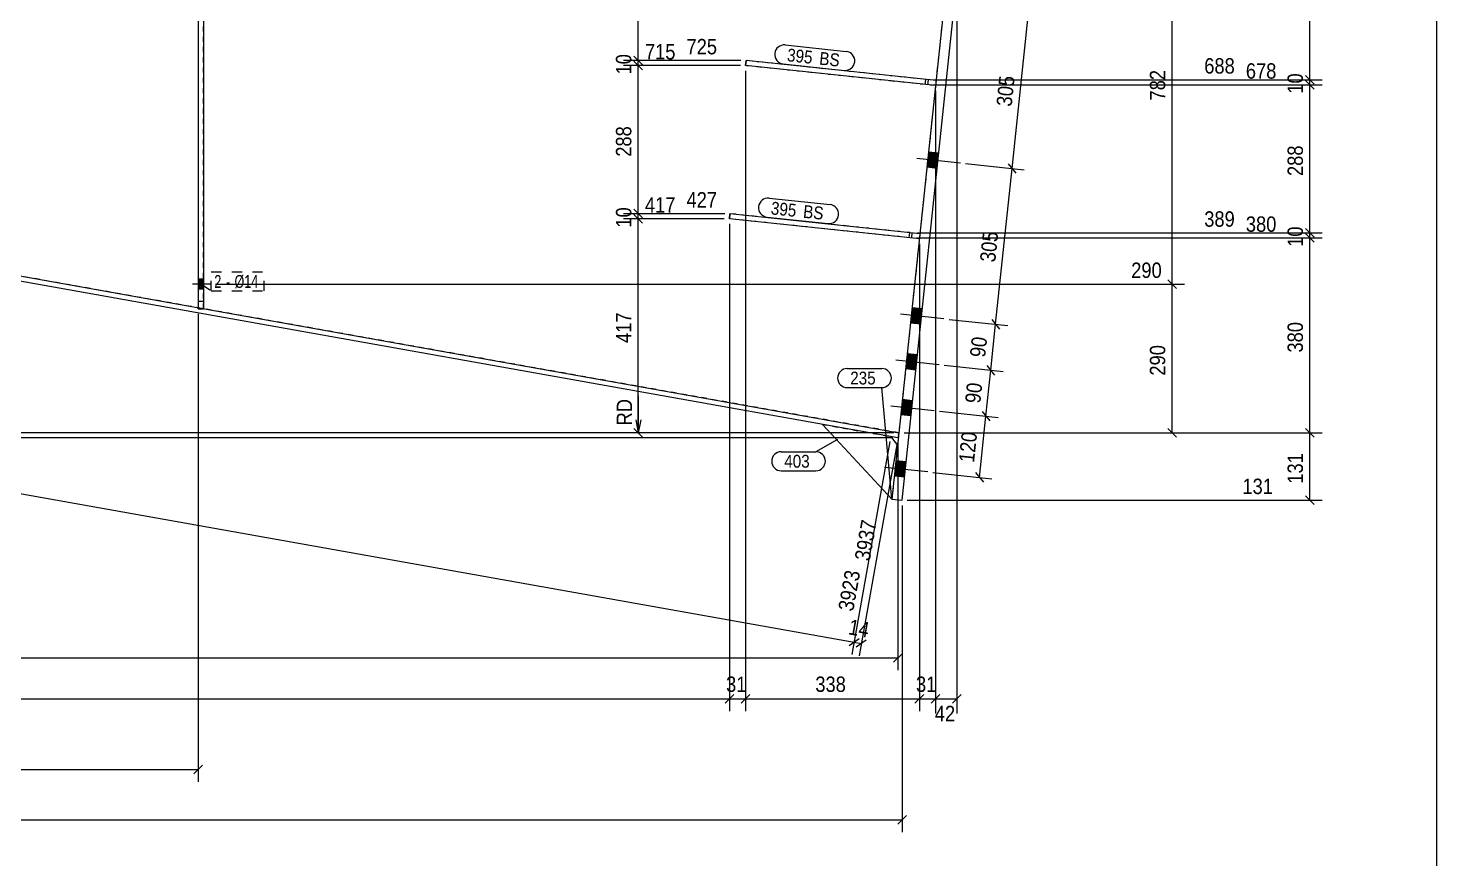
# Model space of a CAD drawing. Header units: millimetres. Extents: x 2 to 1174, y 1 to 825.
# Drawn here: x 899.6 to 1174, y 249.7 to 411.5 of the extents above; entities that cross this region are included whole.
import ezdxf

# ---------------------------------------------------------------- set-up
doc = ezdxf.new("R2010")
doc.units = ezdxf.units.MM
for name, pattern in [('XKITLINE00', [0]), ('XKITLINE01', [4, 1, -1, 1, -1]), ('XKITLINE02', [4, 2, -2])]:
    doc.linetypes.add(name, pattern=pattern)
for name, color, linetype, lineweight in [('Bolt', 3, 'Continuous', 0), ('BoltMark', 7, 'Continuous', 0), ('Dimensions', 7, 'Continuous', 0), ('DrawingSheet', 5, 'Continuous', 0), ('Part', 2, 'Continuous', 0), ('PartMark', 7, 'Continuous', 0)]:
    doc.layers.add(name, color=color, linetype=linetype, lineweight=lineweight)
doc.styles.add('ARIAL', font='ARIAL.TTF')
doc.styles.add('ARIAL_NARROW', font='ARIALN.TTF')

# ---------------------------------------------------------------- blocks, each defined once
blk = doc.blocks.new('*A36')
at = {"layer": 'Part', "color": 7, "linetype": 'XKITLINE01', "lineweight": 0}
for p, q in [((932.75, 439.88), (932.75, 356.87)), ((933.75, 439.88), (932.75, 439.88)), ((933.75, 356.87), (933.75, 439.88)), ((932.75, 358.37), (933.75, 358.37)), ((932.75, 356.87), (933.75, 356.87))]:
    blk.add_line(p, q, dxfattribs=at)
blk = doc.blocks.new('*A37')
at = {"layer": 'Part', "color": 2, "linetype": 'XKITLINE00', "lineweight": 0}
for p, q in [((932.75, 439.88), (932.75, 357.05)), ((933.75, 439.88), (933.75, 356.87))]:
    blk.add_line(p, q, dxfattribs=at)
at = {"layer": 'Part', "color": 7, "linetype": 'XKITLINE01', "lineweight": 0}
for p, q in [((933.75, 439.88), (932.75, 439.88)), ((932.75, 358.37), (933.75, 358.37)), ((932.75, 356.87), (932.75, 357.05)), ((933.75, 356.87), (932.75, 356.87))]:
    blk.add_line(p, q, dxfattribs=at)
blk = doc.blocks.new('*A39')
at = {"layer": 'Part', "color": 2, "linetype": 'XKITLINE00', "lineweight": 0}
for p, q in [((1039.46, 405.23), (1039.35, 404.23)), ((1076.35, 400.33), (1039.35, 404.23)), ((1076.45, 401.33), (1039.46, 405.23)), ((1074.36, 400.54), (1074.46, 401.54))]:
    blk.add_line(p, q, dxfattribs=at)
at = {"layer": 'Part', "color": 7, "linetype": 'XKITLINE01', "lineweight": 0}
for p, q in [((1074.86, 400.49), (1074.96, 401.48)), ((1076.45, 401.33), (1076.35, 400.33))]:
    blk.add_line(p, q, dxfattribs=at)
blk = doc.blocks.new('*A40')
at = {"layer": 'Part', "color": 2, "linetype": 'XKITLINE00', "lineweight": 0}
for p, q in [((1036.31, 375.39), (1036.21, 374.4)), ((1073.2, 370.5), (1036.21, 374.4)), ((1073.31, 371.49), (1036.31, 375.39)), ((1071.21, 370.71), (1071.32, 371.7))]:
    blk.add_line(p, q, dxfattribs=at)
at = {"layer": 'Part', "color": 7, "linetype": 'XKITLINE01', "lineweight": 0}
for p, q in [((1071.71, 370.66), (1071.81, 371.65)), ((1073.31, 371.49), (1073.2, 370.5))]:
    blk.add_line(p, q, dxfattribs=at)
blk = doc.blocks.new('*A41')
at = {"layer": 'Part', "color": 7, "linetype": 'XKITLINE01', "lineweight": 0}
for p, q in [((1039.35, 404.23), (1039.46, 405.23)), ((1076.35, 400.33), (1039.35, 404.23)), ((1076.45, 401.33), (1039.46, 405.23)), ((1074.36, 400.54), (1074.46, 401.54)), ((1074.86, 400.49), (1074.96, 401.48)), ((1076.45, 401.33), (1076.35, 400.33))]:
    blk.add_line(p, q, dxfattribs=at)
blk = doc.blocks.new('*A42')
at = {"layer": 'Part', "color": 7, "linetype": 'XKITLINE01', "lineweight": 0}
for p, q in [((1036.21, 374.4), (1036.31, 375.39)), ((1073.2, 370.5), (1036.21, 374.4)), ((1073.31, 371.49), (1036.31, 375.39)), ((1071.21, 370.71), (1071.32, 371.7)), ((1071.71, 370.66), (1071.81, 371.65)), ((1073.31, 371.49), (1073.2, 370.5))]:
    blk.add_line(p, q, dxfattribs=at)
blk = doc.blocks.new('*A43')
at = {"layer": 'Part', "color": 2, "linetype": 'XKITLINE00', "lineweight": 0}
for p, q in [((1067.85, 319.78), (1054.34, 334.34)), ((1067.63, 331.97), (1068.95, 330.21))]:
    blk.add_line(p, q, dxfattribs=at)
at = {"layer": 'Part', "color": 7, "linetype": 'XKITLINE01', "lineweight": 0}
for p, q in [((1054.34, 334.34), (1067.63, 331.97)), ((1068.95, 330.21), (1067.85, 319.78))]:
    blk.add_line(p, q, dxfattribs=at)
blk = doc.blocks.new('*A44')
at = {"layer": 'Part', "color": 7, "linetype": 'XKITLINE01', "lineweight": 0}
for p, q in [((1080.52, 439.88), (1069.22, 332.7)), ((1069.22, 332.7), (681.61, 401.86))]:
    blk.add_line(p, q, dxfattribs=at)
blk = doc.blocks.new('*A49')
at = {"layer": 'Part', "color": 2, "linetype": 'XKITLINE00', "lineweight": 0}
for p, q in [((1069.04, 331.72), (681.43, 400.88)), ((681.61, 401.86), (1069.22, 332.7)), ((1069.22, 332.7), (1069.04, 331.72))]:
    blk.add_line(p, q, dxfattribs=at)
blk = doc.blocks.new('*A53')
at = {"layer": 'Part', "color": 2, "linetype": 'XKITLINE00', "lineweight": 0}
for p, q in [((1081.91, 453.04), (1067.85, 319.78)), ((1069.84, 319.57), (1083.9, 452.83)), ((1083.9, 452.83), (1081.91, 453.04)), ((1067.85, 319.78), (1069.84, 319.57))]:
    blk.add_line(p, q, dxfattribs=at)
blk = doc.blocks.new('*A73')
at = {"layer": 'Bolt', "color": 3, "linetype": 'XKITLINE02', "lineweight": 0}
for p, q in [((933.75, 362.65), (932.75, 362.65)), ((935.1, 361.67), (931.6, 361.67)), ((933.75, 360.69), (932.75, 360.69))]:
    blk.add_line(p, q, dxfattribs=at)
blk = doc.blocks.new('*A74')
at = {"layer": 'Bolt'}
blk.add_hatch(color=3, dxfattribs=at).paths.add_polyline_path([(933.75, 360.69), (932.75, 360.69), (932.75, 362.65), (933.75, 362.65)], flags=17)
at = {"layer": 'Bolt', "color": 3, "linetype": 'XKITLINE00', "lineweight": 0}
for p, q in [((933.75, 362.65), (932.75, 362.65)), ((935.1, 361.67), (931.6, 361.67)), ((933.75, 360.69), (932.75, 360.69))]:
    blk.add_line(p, q, dxfattribs=at)
blk = doc.blocks.new('*A76')
at = {"layer": 'Bolt'}
for points in [[(1083.11, 445.37), (1081.12, 445.58), (1081.44, 448.57), (1083.43, 448.36)], [(1083.11, 445.37), (1081.12, 445.58), (1081.44, 448.57), (1083.43, 448.36)], [(1081.75, 432.44), (1079.76, 432.65), (1080.07, 435.64), (1082.06, 435.43)], [(1081.75, 432.44), (1079.76, 432.65), (1080.07, 435.64), (1082.06, 435.43)], [(1080.8, 423.49), (1078.81, 423.7), (1079.13, 426.69), (1081.12, 426.48)], [(1080.8, 423.49), (1078.81, 423.7), (1079.13, 426.69), (1081.12, 426.48)], [(1079.86, 414.54), (1077.87, 414.75), (1078.18, 417.74), (1080.17, 417.53)], [(1079.86, 414.54), (1077.87, 414.75), (1078.18, 417.74), (1080.17, 417.53)], [(1076.66, 384.21), (1074.67, 384.42), (1074.99, 387.4), (1076.97, 387.19)], [(1076.66, 384.21), (1074.67, 384.42), (1074.99, 387.4), (1076.97, 387.19)], [(1073.46, 353.88), (1071.47, 354.09), (1071.79, 357.07), (1073.77, 356.86)], [(1073.46, 353.88), (1071.47, 354.09), (1071.79, 357.07), (1073.77, 356.86)], [(1072.52, 344.93), (1070.53, 345.14), (1070.84, 348.12), (1072.83, 347.91)], [(1072.52, 344.93), (1070.53, 345.14), (1070.84, 348.12), (1072.83, 347.91)], [(1071.57, 335.98), (1069.58, 336.19), (1069.9, 339.17), (1071.89, 338.96)], [(1071.57, 335.98), (1069.58, 336.19), (1069.9, 339.17), (1071.89, 338.96)], [(1070.31, 324.04), (1068.32, 324.25), (1068.64, 327.24), (1070.63, 327.03)], [(1070.31, 324.04), (1068.32, 324.25), (1068.64, 327.24), (1070.63, 327.03)]]:
    blk.add_hatch(color=3, dxfattribs=at).paths.add_polyline_path(points, flags=17)
at = {"layer": 'Bolt', "color": 3, "linetype": 'XKITLINE00', "lineweight": 0}
for p, q in [((1087.64, 446.4), (1079.19, 447.29)), ((1087.64, 446.4), (1079.19, 447.29)), ((1083.43, 448.36), (1081.44, 448.57)), ((1083.43, 448.36), (1081.44, 448.57)), ((1083.11, 445.37), (1081.12, 445.58)), ((1083.11, 445.37), (1081.12, 445.58)), ((1086.28, 433.47), (1077.83, 434.37)), ((1086.28, 433.47), (1077.83, 434.37)), ((1082.06, 435.43), (1080.07, 435.64)), ((1082.06, 435.43), (1080.07, 435.64)), ((1081.75, 432.44), (1079.76, 432.65)), ((1081.75, 432.44), (1079.76, 432.65)), ((1085.34, 424.52), (1076.88, 425.42)), ((1085.34, 424.52), (1076.88, 425.42)), ((1081.12, 426.48), (1079.13, 426.69)), ((1081.12, 426.48), (1079.13, 426.69)), ((1080.8, 423.49), (1078.81, 423.7)), ((1080.8, 423.49), (1078.81, 423.7)), ((1080.17, 417.53), (1078.18, 417.74)), ((1080.17, 417.53), (1078.18, 417.74)), ((1084.39, 415.57), (1075.94, 416.46)), ((1084.39, 415.57), (1075.94, 416.46)), ((1079.86, 414.54), (1077.87, 414.75)), ((1079.86, 414.54), (1077.87, 414.75)), ((1076.97, 387.19), (1074.99, 387.4)), ((1076.97, 387.19), (1074.99, 387.4)), ((1081.19, 385.24), (1072.74, 386.13)), ((1081.19, 385.24), (1072.74, 386.13)), ((1076.66, 384.21), (1074.67, 384.42)), ((1076.66, 384.21), (1074.67, 384.42)), ((1073.77, 356.86), (1071.79, 357.07)), ((1073.77, 356.86), (1071.79, 357.07)), ((1077.99, 354.91), (1069.54, 355.8)), ((1077.99, 354.91), (1069.54, 355.8)), ((1073.46, 353.88), (1071.47, 354.09)), ((1073.46, 353.88), (1071.47, 354.09)), ((1077.05, 345.96), (1068.6, 346.85)), ((1077.05, 345.96), (1068.6, 346.85)), ((1072.83, 347.91), (1070.84, 348.12)), ((1072.83, 347.91), (1070.84, 348.12)), ((1072.52, 344.93), (1070.53, 345.14)), ((1072.52, 344.93), (1070.53, 345.14)), ((1076.1, 337.01), (1067.65, 337.9)), ((1076.1, 337.01), (1067.65, 337.9)), ((1071.89, 338.96), (1069.9, 339.17)), ((1071.89, 338.96), (1069.9, 339.17)), ((1071.57, 335.98), (1069.58, 336.19)), ((1071.57, 335.98), (1069.58, 336.19)), ((1070.63, 327.03), (1068.64, 327.24)), ((1070.63, 327.03), (1068.64, 327.24)), ((1074.85, 325.08), (1066.39, 325.97)), ((1074.85, 325.08), (1066.39, 325.97)), ((1070.31, 324.04), (1068.32, 324.25)), ((1070.31, 324.04), (1068.32, 324.25))]:
    blk.add_line(p, q, dxfattribs=at)
blk = doc.blocks.new('*A174')
at = {"layer": 'DrawingSheet', "color": 5, "linetype": 'XKITLINE00', "lineweight": 0}
blk.add_line((1174, 5), (1174, 825), dxfattribs=at)
blk = doc.blocks.new('*A192')
at = {"layer": 'Dimensions', "color": 7, "linetype": 'XKITLINE00', "lineweight": 0}
for p, q in [((1036.21, 373.4), (1036.21, 278.48)), ((60.45, 280.88), (1036.21, 280.88)), ((1037.06, 281.72), (1035.36, 280.03))]:
    blk.add_line(p, q, dxfattribs=at)
at = {"layer": 'Dimensions', "color": 3}
blk.add_point((1036.21, 280.88), dxfattribs=at)
blk = doc.blocks.new('*A195')
at = {"layer": 'Dimensions', "color": 7, "linetype": 'XKITLINE00', "lineweight": 0}
for p, q in [((1069.84, 318.57), (1069.84, 254.93)), ((1070.69, 258.18), (1068.99, 256.48)), ((60.45, 257.33), (1069.84, 257.33))]:
    blk.add_line(p, q, dxfattribs=at)
at = {"layer": 'Dimensions', "color": 3}
blk.add_point((1069.84, 257.33), dxfattribs=at)
blk = doc.blocks.new('*A197')
at = {"layer": 'Dimensions', "color": 7, "linetype": 'XKITLINE00', "lineweight": 0}
for p, q in [((1069.04, 330.72), (1069.04, 286.48)), ((681.43, 288.88), (1069.04, 288.88)), ((1069.89, 289.72), (1068.19, 288.03))]:
    blk.add_line(p, q, dxfattribs=at)
at = {"layer": 'Dimensions', "color": 3}
blk.add_point((1069.04, 288.88), dxfattribs=at)
blk = doc.blocks.new('*A198')
at = {"layer": 'Dimensions', "color": 7, "linetype": 'XKITLINE00', "lineweight": 0}
for p, q in [((674.28, 360.8), (1060.48, 291.89)), ((1067.46, 330.98), (1060.06, 289.53)), ((1061.47, 292.58), (1059.5, 291.2))]:
    blk.add_line(p, q, dxfattribs=at)
at = {"layer": 'Dimensions', "color": 3}
blk.add_point((1060.48, 291.89), dxfattribs=at)
at = {"layer": 'Dimensions', "color": 3, "style": 'ARIAL', "width": 0.85}
blk.add_text('3923', height=3, rotation=79.8818, dxfattribs=at).set_placement((1060.32, 297.81))
blk = doc.blocks.new('*A199')
at = {"layer": 'Dimensions', "color": 7, "linetype": 'XKITLINE00', "lineweight": 0}
blk.add_line((1068.04, 331.72), (736.09, 331.72), dxfattribs=at)
blk = doc.blocks.new('*A202')
at = {"layer": 'PartMark', "color": 7, "linetype": 'XKITLINE00', "lineweight": 0}
for p, q in [((1057.29, 331.4), (1053.05, 329.01)), ((1046.29, 329.01), (1053.05, 329.01)), ((1046.29, 325.31), (1053.05, 325.31))]:
    blk.add_line(p, q, dxfattribs=at)
for centre, start, end in [((1046.29, 327.16), 90, 270), ((1053.05, 327.16), 270, 90)]:
    blk.add_arc(centre, 1.85, start, end, dxfattribs=at)
at = {"layer": 'PartMark', "color": 3, "style": 'ARIAL', "width": 0.85}
blk.add_text('403', height=2.5, dxfattribs=at).set_placement((1046.89, 325.91))
blk = doc.blocks.new('*A207')
at = {"layer": 'PartMark', "color": 7, "linetype": 'XKITLINE00', "lineweight": 0}
for p, q in [((1047.07, 408.25), (1058.96, 406.99)), ((1046.68, 404.57), (1058.57, 403.31))]:
    blk.add_line(p, q, dxfattribs=at)
for centre, start, end in [((1046.87, 406.41), 83.9789, 263.9789), ((1058.77, 405.15), 263.9789, 83.9789)]:
    blk.add_arc(centre, 1.85, start, end, dxfattribs=at)
at = {"layer": 'PartMark', "color": 3, "style": 'ARIAL', "width": 0.85}
for s, p in [('395', (1047.34, 405.1)), ('BS', (1053.62, 404.44))]:
    blk.add_text(s, height=2.5, rotation=-6.0218, dxfattribs=at).set_placement(p)
blk = doc.blocks.new('*A209')
at = {"layer": 'PartMark', "color": 7, "linetype": 'XKITLINE00', "lineweight": 0}
for p, q in [((1043.92, 378.41), (1055.82, 377.16)), ((1043.53, 374.73), (1055.43, 373.48))]:
    blk.add_line(p, q, dxfattribs=at)
for centre, start, end in [((1043.73, 376.57), 83.9789, 263.9789), ((1055.62, 375.32), 263.9789, 83.9789)]:
    blk.add_arc(centre, 1.85, start, end, dxfattribs=at)
at = {"layer": 'PartMark', "color": 3, "style": 'ARIAL', "width": 0.85}
for s, p in [('395', (1044.19, 375.27)), ('BS', (1050.47, 374.61))]:
    blk.add_text(s, height=2.5, rotation=-6.0218, dxfattribs=at).set_placement(p)
blk = doc.blocks.new('*A251')
at = {"layer": 'Dimensions', "color": 7, "linetype": 'XKITLINE00', "lineweight": 0}
for p, q in [((1039.35, 403.23), (1039.35, 278.48)), ((1036.21, 373.4), (1036.21, 278.48)), ((1037.06, 281.72), (1035.36, 280.03)), ((1036.21, 280.88), (1039.35, 280.88)), ((1040.2, 281.72), (1038.51, 280.03))]:
    blk.add_line(p, q, dxfattribs=at)
at = {"layer": 'Dimensions', "color": 3}
for p in [(1036.21, 280.88), (1039.35, 280.88)]:
    blk.add_point(p, dxfattribs=at)
at = {"layer": 'Dimensions', "color": 3, "style": 'ARIAL', "width": 0.85}
blk.add_text('31', height=3, dxfattribs=at).set_placement((1035.56, 282.23))
blk = doc.blocks.new('*A252')
at = {"layer": 'Dimensions', "color": 7, "linetype": 'XKITLINE00', "lineweight": 0}
for p, q in [((1039.35, 403.23), (1039.35, 278.48)), ((1073.2, 369.5), (1073.2, 278.48)), ((1040.2, 281.72), (1038.51, 280.03)), ((1039.35, 280.88), (1073.2, 280.88)), ((1074.05, 281.72), (1072.35, 280.03))]:
    blk.add_line(p, q, dxfattribs=at)
at = {"layer": 'Dimensions', "color": 3}
for p in [(1039.35, 280.88), (1073.2, 280.88)]:
    blk.add_point(p, dxfattribs=at)
at = {"layer": 'Dimensions', "color": 3, "style": 'ARIAL', "width": 0.85}
blk.add_text('338', height=3, dxfattribs=at).set_placement((1052.94, 282.23))
blk = doc.blocks.new('*A253')
at = {"layer": 'Dimensions', "color": 7, "linetype": 'XKITLINE00', "lineweight": 0}
for p, q in [((1076.35, 399.33), (1076.35, 278.48)), ((1073.2, 369.5), (1073.2, 278.48)), ((1074.05, 281.72), (1072.35, 280.03)), ((1073.2, 280.88), (1076.35, 280.88)), ((1077.2, 281.72), (1075.5, 280.03))]:
    blk.add_line(p, q, dxfattribs=at)
at = {"layer": 'Dimensions', "color": 3}
for p in [(1073.2, 280.88), (1076.35, 280.88)]:
    blk.add_point(p, dxfattribs=at)
at = {"layer": 'Dimensions', "color": 3, "style": 'ARIAL', "width": 0.85}
blk.add_text('31', height=3, dxfattribs=at).set_placement((1072.55, 282.23))
blk = doc.blocks.new('*A254')
at = {"layer": 'Dimensions', "color": 7, "linetype": 'XKITLINE00', "lineweight": 0}
for p, q in [((1080.52, 439.88), (1080.52, 278.03)), ((1076.35, 399.33), (1076.35, 278.03)), ((1077.2, 281.72), (1075.5, 280.03)), ((1076.35, 280.88), (1080.52, 280.88)), ((1081.37, 281.72), (1079.67, 280.03))]:
    blk.add_line(p, q, dxfattribs=at)
at = {"layer": 'Dimensions', "color": 3}
for p in [(1076.35, 280.88), (1080.52, 280.88)]:
    blk.add_point(p, dxfattribs=at)
at = {"layer": 'Dimensions', "color": 3, "style": 'ARIAL', "width": 0.85}
blk.add_text('42', height=3, dxfattribs=at).set_placement((1076.21, 276.53))
blk = doc.blocks.new('*A262')
at = {"layer": 'Dimensions', "color": 7, "linetype": 'XKITLINE00', "lineweight": 0}
for p, q in [((1077.1, 336.9), (1088.56, 335.7)), ((1084.92, 324.01), (1086.17, 335.95)), ((1085.42, 336.88), (1086.93, 335.01)), ((1075.84, 324.97), (1087.3, 323.76)), ((1084.16, 324.95), (1085.67, 323.08))]:
    blk.add_line(p, q, dxfattribs=at)
at = {"layer": 'Dimensions', "color": 3}
for p in [(1086.17, 335.95), (1084.92, 324.01)]:
    blk.add_point(p, dxfattribs=at)
at = {"layer": 'Dimensions', "color": 3, "style": 'ARIAL', "width": 0.85}
blk.add_text('120', height=3, rotation=83.9784, dxfattribs=at).set_placement((1083.85, 326.8))
blk = doc.blocks.new('*A263')
at = {"layer": 'Dimensions', "color": 7, "linetype": 'XKITLINE00', "lineweight": 0}
for p, q in [((1078.04, 345.85), (1089.5, 344.65)), ((1086.36, 345.83), (1087.87, 343.96)), ((1086.17, 335.95), (1087.12, 344.9)), ((1077.1, 336.9), (1088.56, 335.7)), ((1085.42, 336.88), (1086.93, 335.01))]:
    blk.add_line(p, q, dxfattribs=at)
at = {"layer": 'Dimensions', "color": 3}
for p in [(1087.12, 344.9), (1086.17, 335.95)]:
    blk.add_point(p, dxfattribs=at)
at = {"layer": 'Dimensions', "color": 3, "style": 'ARIAL', "width": 0.85}
blk.add_text('90', height=3, rotation=83.9784, dxfattribs=at).set_placement((1085.07, 338.35))
blk = doc.blocks.new('*A264')
at = {"layer": 'Dimensions', "color": 7, "linetype": 'XKITLINE00', "lineweight": 0}
for p, q in [((1078.99, 354.8), (1090.45, 353.6)), ((1087.31, 354.78), (1088.82, 352.91)), ((1087.12, 344.9), (1088.06, 353.85)), ((1078.04, 345.85), (1089.5, 344.65)), ((1086.36, 345.83), (1087.87, 343.96))]:
    blk.add_line(p, q, dxfattribs=at)
at = {"layer": 'Dimensions', "color": 3}
for p in [(1088.06, 353.85), (1087.12, 344.9)]:
    blk.add_point(p, dxfattribs=at)
at = {"layer": 'Dimensions', "color": 3, "style": 'ARIAL', "width": 0.85}
blk.add_text('90', height=3, rotation=83.9784, dxfattribs=at).set_placement((1086.01, 347.3))
blk = doc.blocks.new('*A265')
at = {"layer": 'Dimensions', "color": 7, "linetype": 'XKITLINE00', "lineweight": 0}
for p, q in [((1082.19, 385.14), (1093.65, 383.93)), ((1088.06, 353.85), (1091.26, 384.18)), ((1090.51, 385.11), (1092.02, 383.25)), ((1078.99, 354.8), (1090.45, 353.6)), ((1087.31, 354.78), (1088.82, 352.91))]:
    blk.add_line(p, q, dxfattribs=at)
at = {"layer": 'Dimensions', "color": 3}
for p in [(1091.26, 384.18), (1088.06, 353.85)]:
    blk.add_point(p, dxfattribs=at)
at = {"layer": 'Dimensions', "color": 3, "style": 'ARIAL', "width": 0.85}
blk.add_text('305', height=3, rotation=83.9784, dxfattribs=at).set_placement((1087.97, 365.84))
blk = doc.blocks.new('*A266')
at = {"layer": 'Dimensions', "color": 7, "linetype": 'XKITLINE00', "lineweight": 0}
for p, q in [((1085.39, 415.47), (1096.85, 414.26)), ((1091.26, 384.18), (1094.46, 414.51)), ((1093.71, 415.44), (1095.22, 413.58)), ((1082.19, 385.14), (1093.65, 383.93)), ((1090.51, 385.11), (1092.02, 383.25))]:
    blk.add_line(p, q, dxfattribs=at)
at = {"layer": 'Dimensions', "color": 3}
for p in [(1094.46, 414.51), (1091.26, 384.18)]:
    blk.add_point(p, dxfattribs=at)
at = {"layer": 'Dimensions', "color": 3, "style": 'ARIAL', "width": 0.85}
blk.add_text('305', height=3, rotation=83.9784, dxfattribs=at).set_placement((1091.17, 396.17))
blk = doc.blocks.new('*A271')
at = {"layer": 'Dimensions', "color": 7, "linetype": 'XKITLINE00', "lineweight": 0}
for p, q in [((803.25, 379.07), (803.25, 264.7)), ((932.75, 355.87), (932.75, 264.7)), ((804.1, 267.95), (802.4, 266.25)), ((803.25, 267.1), (932.75, 267.1)), ((933.6, 267.95), (931.9, 266.25))]:
    blk.add_line(p, q, dxfattribs=at)
at = {"layer": 'Dimensions', "color": 3}
for p in [(803.25, 267.1), (932.75, 267.1)]:
    blk.add_point(p, dxfattribs=at)
at = {"layer": 'Dimensions', "color": 3, "style": 'ARIAL', "width": 0.85}
blk.add_text('1295', height=3, dxfattribs=at).set_placement((863.55, 268.45))
blk = doc.blocks.new('*A272')
at = {"layer": 'Dimensions', "color": 7, "linetype": 'XKITLINE00', "lineweight": 0}
for p, q in [((1067.46, 330.98), (1060.06, 289.53)), ((1068.86, 330.73), (1061.47, 289.28)), ((1061.47, 292.58), (1059.5, 291.2)), ((1060.48, 291.89), (1061.89, 291.64)), ((1062.87, 292.32), (1060.9, 290.95))]:
    blk.add_line(p, q, dxfattribs=at)
at = {"layer": 'Dimensions', "color": 3}
for p in [(1060.48, 291.89), (1061.89, 291.64)]:
    blk.add_point(p, dxfattribs=at)
at = {"layer": 'Dimensions', "color": 3, "style": 'ARIAL', "width": 0.85}
for s, rotation, p in [('3937', 79.8818, (1063.52, 307.6)), ('14', -10.1184, (1059.23, 293.48))]:
    blk.add_text(s, height=3, rotation=rotation, dxfattribs=at).set_placement(p)
blk = doc.blocks.new('*A273')
at = {"layer": 'Dimensions', "color": 7, "linetype": 'XKITLINE00', "lineweight": 0}
for p, q in [((1070.22, 332.7), (1151.67, 332.7)), ((1148.42, 333.55), (1150.12, 331.85)), ((1149.27, 319.57), (1149.27, 332.7)), ((1070.84, 319.57), (1151.67, 319.57)), ((1148.42, 320.42), (1150.12, 318.72))]:
    blk.add_line(p, q, dxfattribs=at)
at = {"layer": 'Dimensions', "color": 3}
for p in [(1149.27, 332.7), (1149.27, 319.57)]:
    blk.add_point(p, dxfattribs=at)
at = {"layer": 'Dimensions', "color": 3, "style": 'ARIAL', "width": 0.85}
blk.add_text('131', height=3, rotation=90.0002, dxfattribs=at).set_placement((1147.92, 322.8))
blk.add_text('131', height=3, dxfattribs=at).set_placement((1136.13, 320.77))
blk = doc.blocks.new('*A274')
at = {"layer": 'Dimensions', "color": 7, "linetype": 'XKITLINE00', "lineweight": 0}
for p, q in [((1072.71, 370.66), (1151.67, 370.66)), ((1148.42, 371.5), (1150.12, 369.81)), ((1149.27, 332.7), (1149.27, 370.66)), ((1070.22, 332.7), (1151.67, 332.7)), ((1148.42, 333.55), (1150.12, 331.85))]:
    blk.add_line(p, q, dxfattribs=at)
at = {"layer": 'Dimensions', "color": 3}
for p in [(1149.27, 370.66), (1149.27, 332.7)]:
    blk.add_point(p, dxfattribs=at)
at = {"layer": 'Dimensions', "color": 3, "style": 'ARIAL', "width": 0.85}
blk.add_text('380', height=3, dxfattribs=at).set_placement((1136.8, 371.86))
blk.add_text('380', height=3, rotation=90.0002, dxfattribs=at).set_placement((1147.92, 348.34))
blk = doc.blocks.new('*A275')
at = {"layer": 'Dimensions', "color": 7, "linetype": 'XKITLINE00', "lineweight": 0}
for p, q in [((1072.71, 370.66), (1151.67, 370.66)), ((1072.81, 371.65), (1151.67, 371.65)), ((1148.42, 372.5), (1150.12, 370.8)), ((1148.42, 371.5), (1150.12, 369.81)), ((1149.27, 370.66), (1149.27, 371.65))]:
    blk.add_line(p, q, dxfattribs=at)
at = {"layer": 'Dimensions', "color": 3}
for p in [(1149.27, 371.65), (1149.27, 370.66)]:
    blk.add_point(p, dxfattribs=at)
at = {"layer": 'Dimensions', "color": 3, "style": 'ARIAL', "width": 0.85}
blk.add_text('389', height=3, dxfattribs=at).set_placement((1128.7, 372.85))
blk.add_text('10', height=3, rotation=90.0002, dxfattribs=at).set_placement((1147.92, 368.93))
blk = doc.blocks.new('*A276')
at = {"layer": 'Dimensions', "color": 7, "linetype": 'XKITLINE00', "lineweight": 0}
for p, q in [((1148.42, 401.34), (1150.12, 399.64)), ((1075.86, 400.49), (1151.67, 400.49)), ((1149.27, 371.65), (1149.27, 400.49)), ((1072.81, 371.65), (1151.67, 371.65)), ((1148.42, 372.5), (1150.12, 370.8))]:
    blk.add_line(p, q, dxfattribs=at)
at = {"layer": 'Dimensions', "color": 3}
for p in [(1149.27, 400.49), (1149.27, 371.65)]:
    blk.add_point(p, dxfattribs=at)
at = {"layer": 'Dimensions', "color": 3, "style": 'ARIAL', "width": 0.85}
blk.add_text('678', height=3, dxfattribs=at).set_placement((1136.8, 401.69))
blk.add_text('288', height=3, rotation=90.0002, dxfattribs=at).set_placement((1147.92, 382.73))
blk = doc.blocks.new('*A277')
at = {"layer": 'Dimensions', "color": 7, "linetype": 'XKITLINE00', "lineweight": 0}
for p, q in [((1075.96, 401.48), (1151.67, 401.48)), ((1148.42, 402.33), (1150.12, 400.64)), ((1148.42, 401.34), (1150.12, 399.64)), ((1149.27, 400.49), (1149.27, 401.48)), ((1075.86, 400.49), (1151.67, 400.49))]:
    blk.add_line(p, q, dxfattribs=at)
at = {"layer": 'Dimensions', "color": 3}
for p in [(1149.27, 401.48), (1149.27, 400.49)]:
    blk.add_point(p, dxfattribs=at)
at = {"layer": 'Dimensions', "color": 3, "style": 'ARIAL', "width": 0.85}
blk.add_text('688', height=3, dxfattribs=at).set_placement((1128.7, 402.68))
blk.add_text('10', height=3, rotation=90.0002, dxfattribs=at).set_placement((1147.92, 398.76))
blk = doc.blocks.new('*A278')
at = {"layer": 'Dimensions', "color": 7, "linetype": 'XKITLINE00', "lineweight": 0}
for p, q in [((1081.52, 439.88), (1151.67, 439.88)), ((1148.42, 440.72), (1150.12, 439.03)), ((1149.27, 401.48), (1149.27, 439.88)), ((1075.96, 401.48), (1151.67, 401.48)), ((1148.42, 402.33), (1150.12, 400.64))]:
    blk.add_line(p, q, dxfattribs=at)
at = {"layer": 'Dimensions', "color": 3}
for p in [(1149.27, 439.88), (1149.27, 401.48)]:
    blk.add_point(p, dxfattribs=at)
at = {"layer": 'Dimensions', "color": 3, "style": 'ARIAL', "width": 0.85}
blk.add_text('1072', height=3, dxfattribs=at).set_placement((1134.57, 441.08))
blk.add_text('384', height=3, rotation=90.0002, dxfattribs=at).set_placement((1147.92, 417.34))
blk = doc.blocks.new('*A280')
at = {"layer": 'Dimensions', "color": 7, "linetype": 'XKITLINE00', "lineweight": 0}
for p, q in [((806.1, 384.87), (846.81, 384.87)), ((843.56, 385.72), (845.26, 384.02)), ((844.41, 332.7), (844.41, 384.87)), ((1068.22, 332.7), (841.56, 332.7)), ((843.56, 333.55), (845.26, 331.85))]:
    blk.add_line(p, q, dxfattribs=at)
at = {"layer": 'Dimensions', "color": 3}
for p in [(844.41, 384.87), (844.41, 332.7)]:
    blk.add_point(p, dxfattribs=at)
at = {"layer": 'Dimensions', "color": 3, "style": 'ARIAL', "width": 0.85}
blk.add_text('522', height=3, dxfattribs=at).set_placement((845.71, 386.07))
blk.add_text('522', height=3, rotation=90.0002, dxfattribs=at).set_placement((843.06, 355.45))
blk = doc.blocks.new('*A282')
at = {"layer": 'Dimensions', "color": 7, "linetype": 'XKITLINE00', "lineweight": 0}
for p, q in [((1121.6, 362.52), (1123.3, 360.82)), ((936.1, 361.67), (1124.85, 361.67)), ((1122.45, 332.7), (1122.45, 361.67)), ((1070.22, 332.7), (1124.85, 332.7)), ((1121.6, 333.55), (1123.3, 331.85))]:
    blk.add_line(p, q, dxfattribs=at)
at = {"layer": 'Dimensions', "color": 3}
for p in [(1122.45, 361.67), (1122.45, 332.7)]:
    blk.add_point(p, dxfattribs=at)
at = {"layer": 'Dimensions', "color": 3, "style": 'ARIAL', "width": 0.85}
blk.add_text('290', height=3, dxfattribs=at).set_placement((1114.47, 362.87))
blk.add_text('290', height=3, rotation=90.0002, dxfattribs=at).set_placement((1121.1, 343.85))
blk = doc.blocks.new('*A283')
at = {"layer": 'Dimensions', "color": 7, "linetype": 'XKITLINE00', "lineweight": 0}
for p, q in [((936.1, 439.88), (1124.85, 439.88)), ((1121.6, 440.72), (1123.3, 439.03)), ((1122.45, 361.67), (1122.45, 439.88)), ((1121.6, 362.52), (1123.3, 360.82)), ((936.1, 361.67), (1124.85, 361.67))]:
    blk.add_line(p, q, dxfattribs=at)
at = {"layer": 'Dimensions', "color": 3}
for p in [(1122.45, 439.88), (1122.45, 361.67)]:
    blk.add_point(p, dxfattribs=at)
at = {"layer": 'Dimensions', "color": 3, "style": 'ARIAL', "width": 0.85}
blk.add_text('1072', height=3, dxfattribs=at).set_placement((1112.25, 441.08))
blk.add_text('782', height=3, rotation=90.0002, dxfattribs=at).set_placement((1121.1, 397.44))
blk = doc.blocks.new('*A284')
at = {"layer": 'Dimensions', "color": 7, "linetype": 'XKITLINE00', "lineweight": 0}
for p, q in [((1035.21, 374.4), (1015.6, 374.4)), ((1017.6, 375.25), (1019.3, 373.55)), ((1018.45, 332.7), (1018.45, 374.4)), ((1018.45, 339.92), (1018.45, 332.7)), ((1017.95, 335.2), (1018.45, 332.7)), ((1018.95, 335.2), (1018.45, 332.7)), ((1068.22, 332.7), (1013.95, 332.7)), ((1068.22, 332.7), (1015.6, 332.7)), ((1017.6, 333.55), (1019.3, 331.85))]:
    blk.add_line(p, q, dxfattribs=at)
at = {"layer": 'Dimensions', "color": 3}
for p in [(1018.45, 374.4), (1018.45, 332.7)]:
    blk.add_point(p, dxfattribs=at)
at = {"layer": 'Dimensions', "color": 7}
blk.add_point((1018.45, 332.7), dxfattribs=at)
at = {"layer": 'Dimensions', "color": 3, "style": 'ARIAL', "width": 0.85}
blk.add_text('417', height=3, dxfattribs=at).set_placement((1019.75, 375.6))
for s, p in [('417', (1017.1, 350.21)), ('RD', (1017.25, 334.15))]:
    blk.add_text(s, height=3, rotation=90.0002, dxfattribs=at).set_placement(p)
blk = doc.blocks.new('*A285')
at = {"layer": 'Dimensions', "color": 7, "linetype": 'XKITLINE00', "lineweight": 0}
for p, q in [((1017.6, 376.24), (1019.3, 374.55)), ((1035.31, 375.39), (1015.6, 375.39)), ((1035.21, 374.4), (1015.6, 374.4)), ((1017.6, 375.25), (1019.3, 373.55)), ((1018.45, 374.4), (1018.45, 375.39))]:
    blk.add_line(p, q, dxfattribs=at)
at = {"layer": 'Dimensions', "color": 3}
for p in [(1018.45, 375.39), (1018.45, 374.4)]:
    blk.add_point(p, dxfattribs=at)
at = {"layer": 'Dimensions', "color": 3, "style": 'ARIAL', "width": 0.85}
blk.add_text('427', height=3, dxfattribs=at).set_placement((1027.85, 376.59))
blk.add_text('10', height=3, rotation=90.0002, dxfattribs=at).set_placement((1017.1, 372.67))
blk = doc.blocks.new('*A286')
at = {"layer": 'Dimensions', "color": 7, "linetype": 'XKITLINE00', "lineweight": 0}
for p, q in [((1038.35, 404.23), (1015.6, 404.23)), ((1017.6, 405.08), (1019.3, 403.39)), ((1018.45, 375.39), (1018.45, 404.23)), ((1017.6, 376.24), (1019.3, 374.55)), ((1035.31, 375.39), (1015.6, 375.39))]:
    blk.add_line(p, q, dxfattribs=at)
at = {"layer": 'Dimensions', "color": 3}
for p in [(1018.45, 404.23), (1018.45, 375.39)]:
    blk.add_point(p, dxfattribs=at)
at = {"layer": 'Dimensions', "color": 3, "style": 'ARIAL', "width": 0.85}
blk.add_text('715', height=3, dxfattribs=at).set_placement((1019.75, 405.43))
blk.add_text('288', height=3, rotation=90.0002, dxfattribs=at).set_placement((1017.1, 386.48))
blk = doc.blocks.new('*A287')
at = {"layer": 'Dimensions', "color": 7, "linetype": 'XKITLINE00', "lineweight": 0}
for p, q in [((1038.46, 405.23), (1015.6, 405.23)), ((1038.35, 404.23), (1015.6, 404.23)), ((1017.6, 406.08), (1019.3, 404.38)), ((1017.6, 405.08), (1019.3, 403.39)), ((1018.45, 404.23), (1018.45, 405.23))]:
    blk.add_line(p, q, dxfattribs=at)
at = {"layer": 'Dimensions', "color": 3}
for p in [(1018.45, 405.23), (1018.45, 404.23)]:
    blk.add_point(p, dxfattribs=at)
at = {"layer": 'Dimensions', "color": 3, "style": 'ARIAL', "width": 0.85}
blk.add_text('725', height=3, dxfattribs=at).set_placement((1027.85, 406.43))
blk.add_text('10', height=3, rotation=90.0002, dxfattribs=at).set_placement((1017.1, 402.51))
blk = doc.blocks.new('*A288')
at = {"layer": 'Dimensions', "color": 7, "linetype": 'XKITLINE00', "lineweight": 0}
for p, q in [((1035.21, 439.88), (1015.6, 439.88)), ((1017.6, 440.72), (1019.3, 439.03)), ((1018.45, 405.23), (1018.45, 439.88)), ((1038.46, 405.23), (1015.6, 405.23)), ((1017.6, 406.08), (1019.3, 404.38))]:
    blk.add_line(p, q, dxfattribs=at)
at = {"layer": 'Dimensions', "color": 3}
for p in [(1018.45, 439.88), (1018.45, 405.23)]:
    blk.add_point(p, dxfattribs=at)
at = {"layer": 'Dimensions', "color": 3, "style": 'ARIAL', "width": 0.85}
blk.add_text('1072', height=3, dxfattribs=at).set_placement((1019.75, 441.08))
blk.add_text('346', height=3, rotation=90.0002, dxfattribs=at).set_placement((1017.1, 419.21))
blk = doc.blocks.new('*A291')
at = {"layer": 'BoltMark', "color": 7, "linetype": 'XKITLINE02', "lineweight": 0}
for p, q in [((935.28, 364.04), (945.58, 364.04)), ((935.28, 360.34), (935.28, 364.04)), ((945.58, 360.34), (945.58, 364.04)), ((933.35, 361.67), (935.28, 360.34)), ((935.28, 360.34), (945.58, 360.34))]:
    blk.add_line(p, q, dxfattribs=at)
at = {"layer": 'BoltMark', "color": 3, "style": 'ARIAL_NARROW', "width": 0.85}
for s, p in [('2', (935.88, 360.94)), ('Ø14', (939.81, 360.94)), ('-', (938.15, 360.94))]:
    blk.add_text(s, height=2.5, dxfattribs=at).set_placement(p)
blk = doc.blocks.new('*A293')
at = {"layer": 'PartMark', "color": 7, "linetype": 'XKITLINE00', "lineweight": 0}
for p, q in [((1059.14, 345.22), (1065.9, 345.22)), ((1059.14, 341.52), (1065.9, 341.52)), ((1067.85, 319.78), (1065.9, 341.52))]:
    blk.add_line(p, q, dxfattribs=at)
for centre, start, end in [((1059.14, 343.37), 90, 270), ((1065.9, 343.37), 270, 90)]:
    blk.add_arc(centre, 1.85, start, end, dxfattribs=at)
at = {"layer": 'PartMark', "color": 3, "style": 'ARIAL', "width": 0.85}
blk.add_text('235', height=2.5, dxfattribs=at).set_placement((1059.74, 342.12))

msp = doc.modelspace()

# ---------------------------------------------------------------- block references
at = {"lineweight": 0}
for name in ['*A174', '*A53', '*A76', '*A283', '*A288', '*A278', '*A44', '*A36', '*A37', '*A254', '*A266', '*A287', '*A286', '*A207', '*A39', '*A41', '*A276', '*A277', '*A49', '*A199', '*A251', '*A252', '*A192', '*A195', '*A198', '*A197', '*A253', '*A280', '*A265', '*A271', '*A285', '*A284', '*A209', '*A40', '*A42', '*A274', '*A275', '*A282', '*A73', '*A74', '*A291', '*A264', '*A263', '*A293', '*A262', '*A43', '*A273', '*A202', '*A272']:
    msp.add_blockref(name, (0, 0), dxfattribs=at)

doc.saveas('drawing.dxf')
